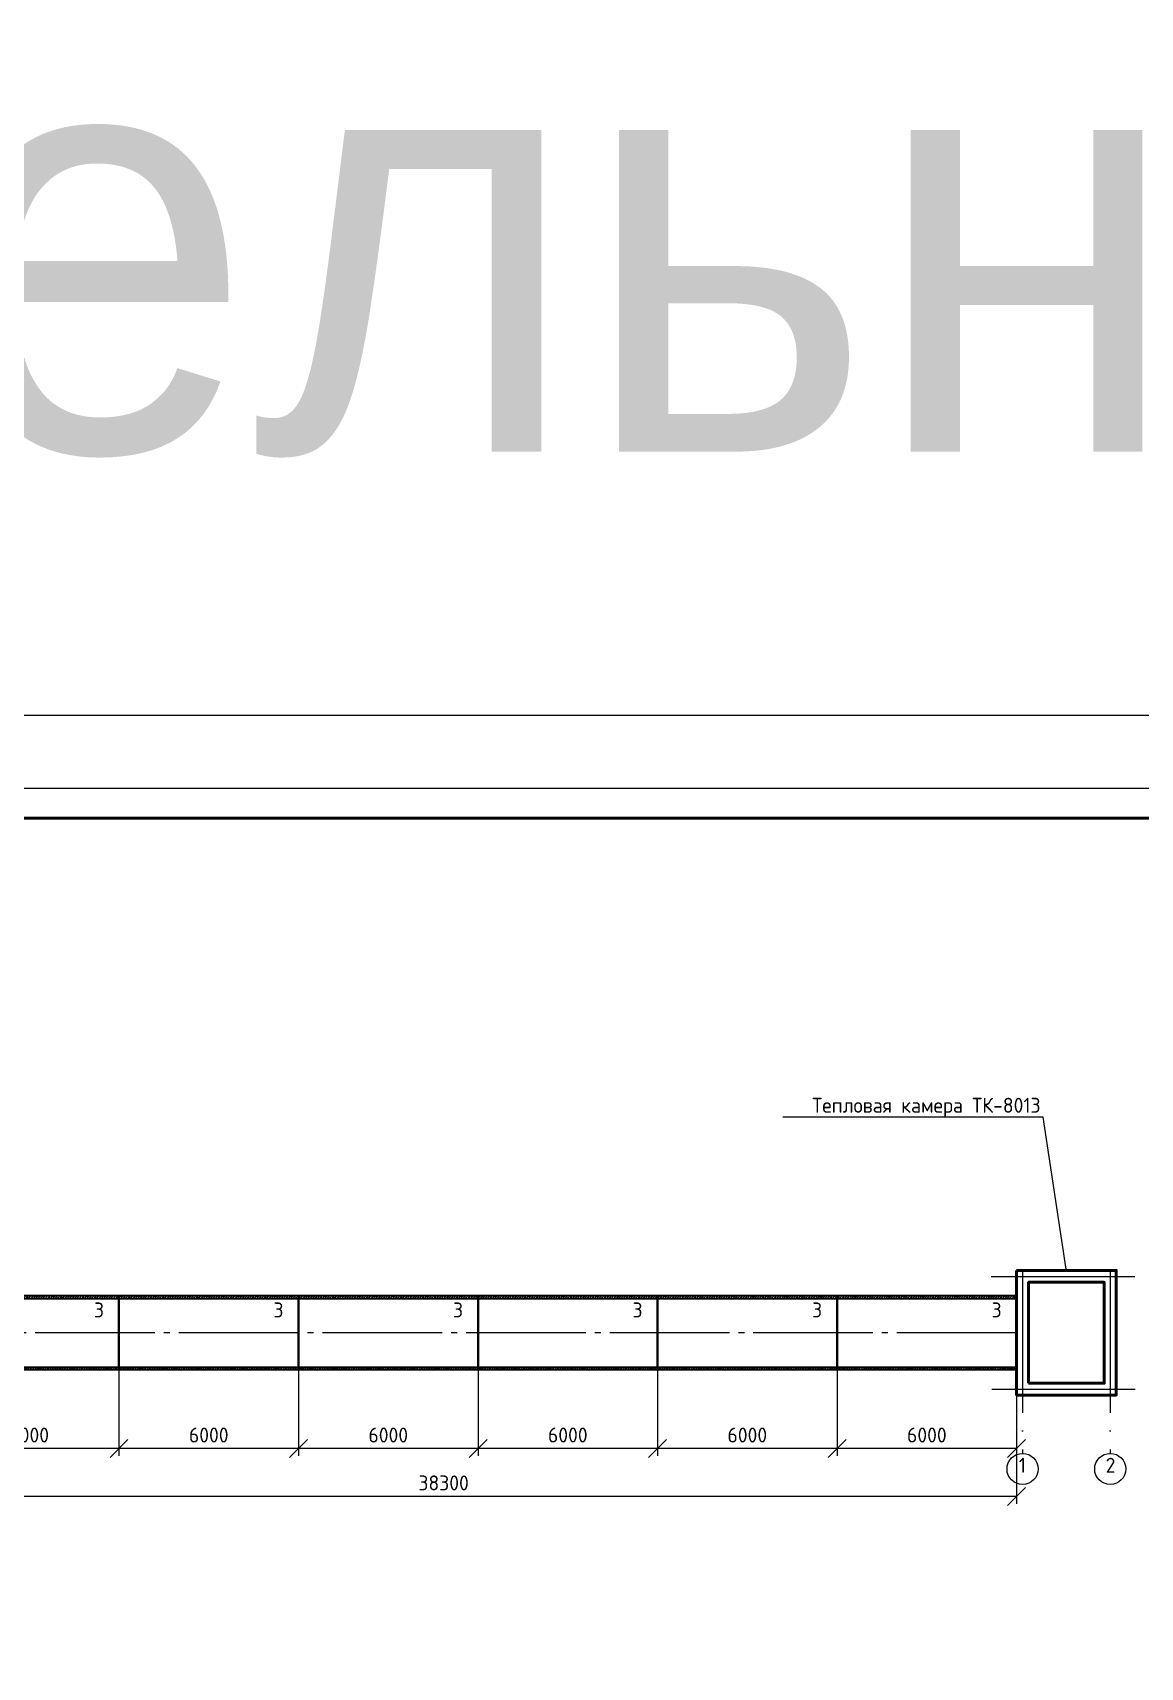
# Model space of a CAD drawing. Header units: metres. Extents: x 1563 to 4966, y -517 to 1463.
# Drawn here: x 2997.4 to 3182.5, y -68.4 to 204.7 of the extents above; entities that cross this region are included whole.
import ezdxf
from ezdxf import colors
from ezdxf.entities.mleader import LeaderData, LeaderLine
from ezdxf.enums import TextEntityAlignment as Align
from ezdxf.math import Vec2, Vec3

# ---------------------------------------------------------------- set-up
doc = ezdxf.new("R2018")
doc.units = ezdxf.units.M
doc.linetypes.add('ACAD_ISO04W100', pattern=[30, 24, -3, 0, -3])
doc.linetypes.add('DASHDOT_axis', pattern=[24, 20, -1.5, 1, -1.5])
doc.layers.add('таблица', color=251, linetype='Continuous', lineweight=35)
doc.layers.add('шриховка', color=251, linetype='ACAD_ISO04W100', lineweight=15)
doc.layers.add('Форматы', color=7, linetype='Continuous')
doc.styles.add('GOST', font='GOST.shx', dxfattribs={"oblique": 15})
doc.styles.get("Standard").update_dxf_attribs({"font": 'GOST Common.ttf'})
doc.dimstyles.new('ISO-25', dxfattribs={"dimtxt": 2.5, "dimasz": 2.5, "dimexe": 1.25, "dimexo": 0.625, "dimtad": 1, "dimtxsty": 'Standard', "dimcen": 2.5, "dimadec": 0, "dimazin": 0, "dimtfac": 1, "dimtmove": 0, "dimatfit": 3, "dimfxl": 1, "dimarcsym": 0})
doc.dimstyles.new('М 1 к 200', dxfattribs={"dimtxt": 3.5, "dimasz": 3, "dimexe": 1.25, "dimexo": 0, "dimgap": 1, "dimtad": 1, "dimdec": 0, "dimlfac": 200, "dimzin": 0, "dimdsep": 46, "dimtxsty": 'GOST', "dimblk": 'OBLIQUE', "dimcen": 5, "dimclrd": 256, "dimclre": 256, "dimclrt": 256, "dimazin": 2, "dimtfac": 1, "dimtdec": 0, "dimtmove": 0, "dimatfit": 3, "dimldrblk": 'NONE', "dimfxl": 1.25, "dimtolj": 1, "dimtzin": 0, "dimlwd": 20, "dimlwe": 20, "dimarcsym": 2})
pattern_1 = [(45, (-5955.2925, -1907.5019), (0.152215341, 0.558122918), [0.71755, -0.14351, 0, -0.14351])]

# ---------------------------------------------------------------- blocks, each defined once
blk = doc.blocks.new('Лоток')
at = {"layer": 'шриховка'}
h = blk.add_hatch(dxfattribs=at)
h.set_pattern_fill('ANSI36', color=256, scale=0.0904)
h.set_pattern_definition(pattern_1)
h.paths.add_polyline_path([(30, 5.75), (30, 6.15), (0, 6.15), (0, 5.75)])
h = blk.add_hatch(dxfattribs=at)
h.set_pattern_fill('ANSI36', color=256, scale=0.0904)
h.set_pattern_definition(pattern_1)
h.paths.add_polyline_path([(30, -6.15), (30, -5.75), (0, -5.75), (0, -6.15)])
blk.add_lwpolyline([(0, -5.75), (30, -5.75), (30, -6.15), (0, -6.15)], close=True)
at = {"layer": 'таблица'}
for p, q in [((30, 5.75), (0, 5.75)), ((30, -5.75), (0, -5.75))]:
    blk.add_line(p, q, dxfattribs=at)
blk.add_lwpolyline([(30, 6.15), (0, 6.15), (0, -6.15), (30, -6.15)], close=True, dxfattribs=at)
blk = doc.blocks.new('_Oblique')
at = {"color": 0, "linetype": 'ByBlock', "lineweight": -2}
blk.add_line((-0.5, -0.5), (0.5, 0.5), dxfattribs=at)
blk = doc.blocks.new('*D153')
at = {"lineweight": 20, "transparency": 16777216}
for p, q in [((3131.82, -12.48), (3131.82, -33.07)), ((3161.82, -12.48), (3161.82, -33.07)), ((3161.82, -31.82), (3131.82, -31.82))]:
    blk.add_line(p, q, dxfattribs=at)
at = {"layer": 'Defpoints', "color": 0, "lineweight": 50, "transparency": 16777216}
for p in [(3131.82, -12.48), (3161.82, -12.48), (3131.82, -31.82)]:
    blk.add_point(p, dxfattribs=at)
at = {"lineweight": 20, "transparency": 16777216, "xscale": 3, "yscale": 3, "zscale": 3, "rotation": 180}
blk.add_blockref('_Oblique', (3131.82, -31.82), dxfattribs=at)
at = {"lineweight": 20, "transparency": 16777216, "xscale": 3, "yscale": 3, "zscale": 3}
blk.add_blockref('_Oblique', (3161.82, -31.82), dxfattribs=at)
at = {"lineweight": 50, "transparency": 16777216, "insert": (3146.82, -29.57), "char_height": 2.5, "attachment_point": 5, "bg_fill": 3, "box_fill_scale": 1.1, "bg_fill_color": 256, "bg_fill_true_color": 13158600, "bg_fill_transparency": 0}
blk.add_mtext('\\A1;6000', dxfattribs=at)
blk = doc.blocks.new('_None')
blk = doc.blocks.new('*D154')
at = {"lineweight": 20, "transparency": 16777216}
for p, q in [((3101.82, -12.48), (3101.82, -33.07)), ((3131.82, -12.48), (3131.82, -33.07)), ((3131.82, -31.82), (3101.82, -31.82))]:
    blk.add_line(p, q, dxfattribs=at)
at = {"layer": 'Defpoints', "color": 0, "lineweight": 50, "transparency": 16777216}
for p in [(3101.82, -12.48), (3131.82, -12.48), (3101.82, -31.82)]:
    blk.add_point(p, dxfattribs=at)
at = {"lineweight": 20, "transparency": 16777216, "xscale": 3, "yscale": 3, "zscale": 3, "rotation": 180}
blk.add_blockref('_Oblique', (3101.82, -31.82), dxfattribs=at)
at = {"lineweight": 20, "transparency": 16777216, "xscale": 3, "yscale": 3, "zscale": 3}
blk.add_blockref('_Oblique', (3131.82, -31.82), dxfattribs=at)
at = {"lineweight": 50, "transparency": 16777216, "insert": (3116.82, -29.57), "char_height": 2.5, "attachment_point": 5, "bg_fill": 3, "box_fill_scale": 1.1, "bg_fill_color": 256, "bg_fill_true_color": 13158600, "bg_fill_transparency": 0}
blk.add_mtext('\\A1;6000', dxfattribs=at)
blk = doc.blocks.new('*D155')
at = {"lineweight": 20, "transparency": 16777216}
for p, q in [((3071.82, -12.48), (3071.82, -33.07)), ((3101.82, -12.48), (3101.82, -33.07)), ((3101.82, -31.82), (3071.82, -31.82))]:
    blk.add_line(p, q, dxfattribs=at)
at = {"layer": 'Defpoints', "color": 0, "lineweight": 50, "transparency": 16777216}
for p in [(3071.82, -12.48), (3101.82, -12.48), (3071.82, -31.82)]:
    blk.add_point(p, dxfattribs=at)
at = {"lineweight": 20, "transparency": 16777216, "xscale": 3, "yscale": 3, "zscale": 3, "rotation": 180}
blk.add_blockref('_Oblique', (3071.82, -31.82), dxfattribs=at)
at = {"lineweight": 20, "transparency": 16777216, "xscale": 3, "yscale": 3, "zscale": 3}
blk.add_blockref('_Oblique', (3101.82, -31.82), dxfattribs=at)
at = {"lineweight": 50, "transparency": 16777216, "insert": (3086.82, -29.57), "char_height": 2.5, "attachment_point": 5, "bg_fill": 3, "box_fill_scale": 1.1, "bg_fill_color": 256, "bg_fill_true_color": 13158600, "bg_fill_transparency": 0}
blk.add_mtext('\\A1;6000', dxfattribs=at)
blk = doc.blocks.new('*D156')
at = {"lineweight": 20, "transparency": 16777216}
for p, q in [((3041.82, -12.48), (3041.82, -33.07)), ((3071.82, -12.48), (3071.82, -33.07)), ((3071.82, -31.82), (3041.82, -31.82))]:
    blk.add_line(p, q, dxfattribs=at)
at = {"layer": 'Defpoints', "color": 0, "lineweight": 50, "transparency": 16777216}
for p in [(3041.82, -12.48), (3071.82, -12.48), (3041.82, -31.82)]:
    blk.add_point(p, dxfattribs=at)
at = {"lineweight": 20, "transparency": 16777216, "xscale": 3, "yscale": 3, "zscale": 3, "rotation": 180}
blk.add_blockref('_Oblique', (3041.82, -31.82), dxfattribs=at)
at = {"lineweight": 20, "transparency": 16777216, "xscale": 3, "yscale": 3, "zscale": 3}
blk.add_blockref('_Oblique', (3071.82, -31.82), dxfattribs=at)
at = {"lineweight": 50, "transparency": 16777216, "insert": (3056.82, -29.57), "char_height": 2.5, "attachment_point": 5, "bg_fill": 3, "box_fill_scale": 1.1, "bg_fill_color": 256, "bg_fill_true_color": 13158600, "bg_fill_transparency": 0}
blk.add_mtext('\\A1;6000', dxfattribs=at)
blk = doc.blocks.new('*D157')
at = {"lineweight": 20, "transparency": 16777216}
for p, q in [((3011.82, -12.48), (3011.82, -33.07)), ((3041.82, -12.48), (3041.82, -33.07)), ((3041.82, -31.82), (3011.82, -31.82))]:
    blk.add_line(p, q, dxfattribs=at)
at = {"layer": 'Defpoints', "color": 0, "lineweight": 50, "transparency": 16777216}
for p in [(3011.82, -12.48), (3041.82, -12.48), (3011.82, -31.82)]:
    blk.add_point(p, dxfattribs=at)
at = {"lineweight": 20, "transparency": 16777216, "xscale": 3, "yscale": 3, "zscale": 3, "rotation": 180}
blk.add_blockref('_Oblique', (3011.82, -31.82), dxfattribs=at)
at = {"lineweight": 20, "transparency": 16777216, "xscale": 3, "yscale": 3, "zscale": 3}
blk.add_blockref('_Oblique', (3041.82, -31.82), dxfattribs=at)
at = {"lineweight": 50, "transparency": 16777216, "insert": (3026.82, -29.57), "char_height": 2.5, "attachment_point": 5, "bg_fill": 3, "box_fill_scale": 1.1, "bg_fill_color": 256, "bg_fill_true_color": 13158600, "bg_fill_transparency": 0}
blk.add_mtext('\\A1;6000', dxfattribs=at)
blk = doc.blocks.new('*D158')
at = {"lineweight": 20, "transparency": 16777216}
for p, q in [((2981.82, -12.48), (2981.82, -33.07)), ((3011.82, -12.48), (3011.82, -33.07)), ((3011.82, -31.82), (2981.82, -31.82))]:
    blk.add_line(p, q, dxfattribs=at)
at = {"layer": 'Defpoints', "color": 0, "lineweight": 50, "transparency": 16777216}
for p in [(2981.82, -12.48), (3011.82, -12.48), (2981.82, -31.82)]:
    blk.add_point(p, dxfattribs=at)
at = {"lineweight": 20, "transparency": 16777216, "xscale": 3, "yscale": 3, "zscale": 3, "rotation": 180}
blk.add_blockref('_Oblique', (2981.82, -31.82), dxfattribs=at)
at = {"lineweight": 20, "transparency": 16777216, "xscale": 3, "yscale": 3, "zscale": 3}
blk.add_blockref('_Oblique', (3011.82, -31.82), dxfattribs=at)
at = {"lineweight": 50, "transparency": 16777216, "insert": (2996.82, -29.57), "char_height": 2.5, "attachment_point": 5, "bg_fill": 3, "box_fill_scale": 1.1, "bg_fill_color": 256, "bg_fill_true_color": 13158600, "bg_fill_transparency": 0}
blk.add_mtext('\\A1;6000', dxfattribs=at)
blk = doc.blocks.new('*D182')
at = {"lineweight": 20, "transparency": 16777216}
for p, q in [((2970.32, -12.48), (2970.32, -41.07)), ((3161.82, -12.48), (3161.82, -41.07)), ((3161.82, -39.82), (2970.32, -39.82))]:
    blk.add_line(p, q, dxfattribs=at)
at = {"layer": 'Defpoints', "color": 0, "lineweight": 50, "transparency": 16777216}
for p in [(2970.32, -12.48), (3161.82, -12.48), (2970.32, -39.82)]:
    blk.add_point(p, dxfattribs=at)
at = {"lineweight": 20, "transparency": 16777216, "xscale": 3, "yscale": 3, "zscale": 3, "rotation": 180}
blk.add_blockref('_Oblique', (2970.32, -39.82), dxfattribs=at)
at = {"lineweight": 20, "transparency": 16777216, "xscale": 3, "yscale": 3, "zscale": 3}
blk.add_blockref('_Oblique', (3161.82, -39.82), dxfattribs=at)
at = {"lineweight": 50, "transparency": 16777216, "insert": (3066.07, -37.57), "char_height": 2.5, "attachment_point": 5, "bg_fill": 3, "box_fill_scale": 1.1, "bg_fill_color": 256, "bg_fill_true_color": 13158600, "bg_fill_transparency": 0}
blk.add_mtext('\\A1;38300', dxfattribs=at)
blk = doc.blocks.new('*U326')
blk.add_lwpolyline([(0, 123), (1189, 123), (1189, -297), (0, -297)], close=True)
at = {"const_width": 0.5}
blk.add_lwpolyline([(20, 118), (1184, 118), (1184, -292), (20, -292)], close=True, dxfattribs=at)
blk.add_attdef('РАЗРАБОТАЛ', text='', height=2.5).set_placement((1019.5, -264.22), align=Align.MIDDLE_LEFT)
at = {"flags": 8}
for tag, height, p in [('ДАТА', 2.5, (1059.07, -264.4)), ('ЛИСТ', 3, (1155.39, -271.92)), ('ЛИСТОВ', 3, (1172.89, -271.92)), ('ФОРМАТ', 3, (1149.97, -294.75))]:
    blk.add_attdef(tag, text='', height=height, dxfattribs=at).set_placement(p, align=Align.MIDDLE_CENTER)
blk.add_attdef('ПРОВЕРИЛ', (1019.75, -270.73), '', height=2.5)
at = {"lineweight": 30, "flags": 104}
for tag, p in [('ТЕПЛОВЫЕ_СЕТИ', (1099, -269.5)), ('ИМЯ_ЧЕРТЕЖА', (1099, -284.5))]:
    blk.add_attdef(tag, text='', height=3, dxfattribs=at).set_placement(p, align=Align.MIDDLE_CENTER)
blk = doc.blocks.new('*U318')
blk.add_attdef('РАЗРАБОТАЛ', text='', height=2.5).set_placement((424.5, -264.22), align=Align.MIDDLE_LEFT)
at = {"flags": 8}
for tag, height, p in [('ДАТА', 2.5, (464.07, -264.4)), ('ЛИСТ', 3, (560.39, -271.92)), ('ЛИСТОВ', 3, (577.89, -271.92)), ('ФОРМАТ', 3, (554.97, -294.75))]:
    blk.add_attdef(tag, text='', height=height, dxfattribs=at).set_placement(p, align=Align.MIDDLE_CENTER)
blk.add_attdef('ПРОВЕРИЛ', (424.75, -270.73), '', height=2.5)
at = {"lineweight": 30, "flags": 104}
for tag, p in [('ТЕПЛОВЫЕ_СЕТИ', (504, -269.5)), ('ИМЯ_ЧЕРТЕЖА', (504, -284.5))]:
    blk.add_attdef(tag, text='', height=3, dxfattribs=at).set_placement(p, align=Align.MIDDLE_CENTER)
blk = doc.blocks.new('*D316')
at = {"color": 0, "lineweight": -2, "transparency": 16777216}
for p, q in [((2219.87, 79.13), (2219.87, 91.96)), ((2222.37, 90.71), (3406.37, 90.71)), ((3408.87, 79.13), (3408.87, 91.96))]:
    blk.add_line(p, q, dxfattribs=at)
at = {"color": 0, "lineweight": 50, "transparency": 16777216}
for points in [[(2222.37, 91.13), (2222.37, 90.29), (2219.87, 90.71)], [(3406.37, 91.13), (3406.37, 90.29), (3408.87, 90.71)]]:
    blk.add_solid(points, dxfattribs=at)
at = {"layer": 'Defpoints', "color": 0, "lineweight": 50, "transparency": 16777216}
for p in [(3408.87, 90.71), (2219.87, 78.5), (3408.87, 78.5)]:
    blk.add_point(p, dxfattribs=at)
at = {"color": 0, "lineweight": 50, "transparency": 16777216, "insert": (2814.37, 103.83), "char_height": 25, "attachment_point": 5}
blk.add_mtext('1189', dxfattribs=at)

msp = doc.modelspace()

# ---------------------------------------------------------------- linework, layer by layer
at = {"color": 7, "linetype": 'ACAD_ISO04W100'}
for p, q in [((3162.8218, -1.8738), (3162.8218, -32.6304)), ((3177.4718, -1.8738), (3177.4718, -32.6304)), ((3157.5581, -3.0552), (3182.4928, -3.0552)), ((3157.6534, -21.9052), (3182.4928, -21.9052))]:
    msp.add_line(p, q, dxfattribs=at)
at = {"color": 7, "lineweight": 50}
for points in [[(3161.8218, -2.0552), (3178.4718, -2.0552), (3178.4718, -22.9052), (3161.8218, -22.9052)], [(3163.8218, -20.9052), (3176.4718, -20.9052), (3176.4718, -4.0552), (3163.8218, -4.0552)]]:
    msp.add_lwpolyline(points, close=True, dxfattribs=at)
at = {"color": 7}
for centre in [(3162.8218, -35.2363), (3177.4718, -35.2363)]:
    msp.add_circle(centre, 2.6058, dxfattribs=at)

# ---------------------------------------------------------------- block references
at = {"rotation": 180}
for p in [(3011.8218, -12.4802), (3041.8218, -12.4802), (3071.8218, -12.4802), (3101.8218, -12.4802), (3131.8218, -12.4802), (3161.8218, -12.4802)]:
    msp.add_blockref('Лоток', p, dxfattribs=at)

# ---------------------------------------------------------------- texts
at = {"lineweight": 50, "char_height": 2.5, "attachment_point": 3}
for insert in [(3011.8218, -7.4153), (3041.8218, -7.4153), (3071.8218, -7.4153), (3101.8218, -7.4153), (3131.8218, -7.4153), (3161.8218, -7.4153)]:
    msp.add_mtext_dynamic_manual_height_columns('\\pxr1;3', width=15, gutter_width=12.5, heights=[0], dxfattribs=dict(at, insert=insert))
at = {"color": 7, "char_height": 2.5}
for s, insert, attachment_point in [('\\pxqc;{\\C0;1}', (3164.062, -33.3686), 3), ('\\pxqc;{\\C0;2}', (3176.2316, -33.3686), 1)]:
    msp.add_mtext_dynamic_manual_height_columns(s, width=2.562996, gutter_width=2.5, heights=[0], dxfattribs=dict(at, insert=insert, attachment_point=attachment_point))

# ---------------------------------------------------------------- dimensions: what is measured, and where the dimension line sits
at = {"lineweight": 50}
dim = msp.add_linear_dim(base=(3408.8713, 90.7095), p1=(2219.8713, 78.5021), p2=(3408.8713, 78.5021), dimstyle='ISO-25', override={"dimtxt": 25}, dxfattribs=at)
dim.commit()
dim.dimension.update_dxf_attribs({"geometry": '*D316', "text_midpoint": (2814.3713, 103.8345)})

# ---------------------------------------------------------------- next in the draw order: leaders
ml = msp.add_multileader_mtext('Standard')
ml.set_content('Тепловая камера ТК-8013', color=256)
ml.set_leader_properties()
ml.build(insert=Vec2(0, 0))
ml.multileader.update_dxf_attribs({"text_left_attachment_type": 6, "text_right_attachment_type": 6, "dogleg_length": 0.36, "arrow_head_size": 0.18})
ctx = ml.context
ctx.base_point, ctx.char_height, ctx.arrow_head_size, ctx.landing_gap_size, ctx.plane_origin = Vec3(3126.5241, 23.5294), 2.5, 0.18, 0.09, Vec3(3160.2351, -20.4603)
ctx.left_attachment, ctx.right_attachment, ctx.text_align_type = 6, 6, 2
notes = []
notes.append((ctx, [(0, (1, 1, 0), (3166.2762, 23.5294), (-1, 0), 0.36, [(0, [(3170.1468, -2.0552)], 0, [])])]))
ctx.mtext.insert, ctx.mtext.width, ctx.mtext.alignment, ctx.mtext.flow_direction = Vec3(3165.8262, 26.7794), 44.240397, 3, 5
ctx.mtext.has_bg_fill, ctx.mtext.bg_color, ctx.mtext.bg_scale_factor, ctx.mtext.bg_transparency, ctx.mtext.use_window_bg_color = 1, -1027028792, 1.5, 0, 1
for ctx, leaders in notes:
    for number, flags, end, landing, length, lines in leaders:
        leader = LeaderData()
        leader.index, (leader.has_last_leader_line, leader.has_dogleg_vector, leader.attachment_direction) = number, flags
        leader.last_leader_point, leader.dogleg_vector, leader.dogleg_length = Vec3(end), Vec3(landing), length
        for number, points, colour, breaks in lines:
            line = LeaderLine()
            line.index, line.vertices, line.color, line.breaks = number, Vec3.list(points), colors.encode_raw_color(colour), breaks
            leader.lines.append(line)
        ctx.leaders.append(leader)

# ---------------------------------------------------------------- next in the draw order: linework, layer by layer
at = {"color": 2, "linetype": 'DASHDOT_axis', "lineweight": 25}
msp.add_lwpolyline([(3161.8218, -12.4802), (2970.3218, -12.4802), (2970.3218, 2.0198), (2940.3218, 2.0198), (2875.3218, 2.0198), (2875.3218, 17.0198), (2855.3218, 17.0198), (2855.3218, 2.0198), (2789.8218, 2.0198), (2696.8218, 2.0198), (2638.8218, 2.0198), (2627.3218, 2.0198), (2627.3218, 12.0198), (2615.8218, 12.0198), (2284.3218, 12.0198)], dxfattribs=at)

# ---------------------------------------------------------------- next in the draw order: dimensions: what is measured, and where the dimension line sits
at = {"lineweight": 50}
dim = msp.add_linear_dim(base=(3131.8218, -31.8249), p1=(3161.8218, -12.4802), p2=(3131.8218, -12.4802), dimstyle='М 1 к 200', override={"dimtxt": 2.5, "dimtxsty": 'Standard', "dimtfill": 1}, dxfattribs=at)
dim.commit()
dim.dimension.update_dxf_attribs({"geometry": '*D153', "text_midpoint": (3146.8218, -29.5749)})

# ---------------------------------------------------------------- next in the draw order: dimensions: what is measured, and where the dimension line sits
dim = msp.add_linear_dim(base=(3101.8218, -31.8249), p1=(3131.8218, -12.4802), p2=(3101.8218, -12.4802), dimstyle='М 1 к 200', override={"dimtxt": 2.5, "dimtxsty": 'Standard', "dimtfill": 1}, dxfattribs=at)
dim.commit()
dim.dimension.update_dxf_attribs({"geometry": '*D154', "text_midpoint": (3116.8218, -29.5749)})

# ---------------------------------------------------------------- next in the draw order: dimensions: what is measured, and where the dimension line sits
dim = msp.add_linear_dim(base=(3071.8218, -31.8249), p1=(3101.8218, -12.4802), p2=(3071.8218, -12.4802), dimstyle='М 1 к 200', override={"dimtxt": 2.5, "dimtxsty": 'Standard', "dimtfill": 1}, dxfattribs=at)
dim.commit()
dim.dimension.update_dxf_attribs({"geometry": '*D155', "text_midpoint": (3086.8218, -29.5749)})

# ---------------------------------------------------------------- next in the draw order: dimensions: what is measured, and where the dimension line sits
dim = msp.add_linear_dim(base=(3041.8218, -31.8249), p1=(3071.8218, -12.4802), p2=(3041.8218, -12.4802), dimstyle='М 1 к 200', override={"dimtxt": 2.5, "dimtxsty": 'Standard', "dimtfill": 1}, dxfattribs=at)
dim.commit()
dim.dimension.update_dxf_attribs({"geometry": '*D156', "text_midpoint": (3056.8218, -29.5749)})

# ---------------------------------------------------------------- next in the draw order: dimensions: what is measured, and where the dimension line sits
dim = msp.add_linear_dim(base=(3011.8218, -31.8249), p1=(3041.8218, -12.4802), p2=(3011.8218, -12.4802), dimstyle='М 1 к 200', override={"dimtxt": 2.5, "dimtxsty": 'Standard', "dimtfill": 1}, dxfattribs=at)
dim.commit()
dim.dimension.update_dxf_attribs({"geometry": '*D157', "text_midpoint": (3026.8218, -29.5749)})

# ---------------------------------------------------------------- next in the draw order: dimensions: what is measured, and where the dimension line sits
dim = msp.add_linear_dim(base=(2981.8218, -31.8249), p1=(3011.8218, -12.4802), p2=(2981.8218, -12.4802), dimstyle='М 1 к 200', override={"dimtxt": 2.5, "dimtxsty": 'Standard', "dimtfill": 1}, dxfattribs=at)
dim.commit()
dim.dimension.update_dxf_attribs({"geometry": '*D158', "text_midpoint": (2996.8218, -29.5749)})

# ---------------------------------------------------------------- next in the draw order: dimensions: what is measured, and where the dimension line sits
dim = msp.add_linear_dim(base=(2970.3218, -39.8249), p1=(3161.8218, -12.4802), p2=(2970.3218, -12.4802), dimstyle='М 1 к 200', override={"dimtxt": 2.5, "dimtxsty": 'Standard', "dimtfill": 1}, dxfattribs=at)
dim.commit()
dim.dimension.update_dxf_attribs({"geometry": '*D182', "text_midpoint": (3066.0718, -37.5749)})

# ---------------------------------------------------------------- next in the draw order: block references
ref = msp.add_blockref('*U318', (1563.118, 474.2397))
lines = msp.add_mtext('Архитектурно-строительные\\Pрешения. ', dxfattribs={"insert": (2067.118, 204.7397), "char_height": 70, "attachment_point": 1})
ref.add_attrib('ТЕПЛОВЫЕ_СЕТИ', '', (2067.118, 204.7397), dxfattribs={"flags": 104}).embed_mtext(lines)
at = {"layer": 'Форматы'}
msp.add_blockref('*U326', (2219.8713, -44.4979), dxfattribs=at)

doc.saveas('drawing.dxf')
